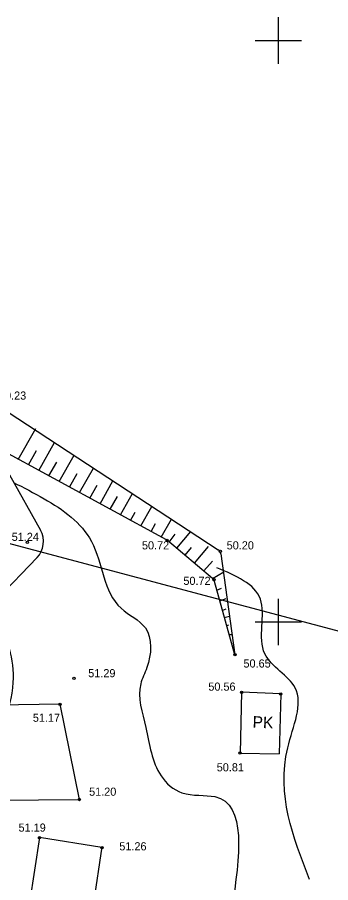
# Model space of a CAD drawing. Extents: x 640903 to 641355, y 6457484 to 6458007.
# Drawn here: x 641277.5 to 641304.5, y 6457527.6 to 6457602 of the extents above; entities that cross this region are included whole.
import ezdxf

# ---------------------------------------------------------------- set-up
doc = ezdxf.new("R2010")
doc.units = 0
for name, color, linetype in [('HALJASTUS', 7, 'Continuous'), ('HOONE', 7, 'Continuous'), ('HORISONTAAL', 7, 'Continuous'), ('KORGUS', 7, 'Continuous'), ('MOOTKORG_MUU', 7, 'Continuous'), ('MPOHULIIN', 7, 'Continuous'), ('RELJEEF', 7, 'Continuous'), ('TEE', 7, 'Continuous'), ('VORK', 7, 'Continuous')]:
    doc.layers.add(name, color=color, linetype=linetype)

msp = doc.modelspace()

# ---------------------------------------------------------------- linework, layer by layer
at = {"layer": 'HALJASTUS'}
for p, q in [((641281.22002, 6457542.922620001), (641251.5784902094, 6457542.524756078)), ((641282.87902, 6457534.73472), (641281.22002, 6457542.922620001)), ((641265.4013200001, 6457534.61572), (641282.87902, 6457534.73472))]:
    msp.add_line(p, q, dxfattribs=at)
at = {"layer": 'HOONE'}
for p, q in [((641296.84102, 6457543.95372), (641296.7151200001, 6457538.73382)), ((641300.2075200002, 6457543.821220001), (641296.84102, 6457543.95372)), ((641300.20752, 6457543.821220002), (641300.08285666, 6457538.652592765)), ((641296.7151200001, 6457538.73382), (641300.08285666, 6457538.652592765)), ((641279.44812, 6457531.46522), (641278.04282, 6457522.17222)), ((641284.81712, 6457530.60502), (641279.44812, 6457531.46522)), ((641284.8242596005, 6457530.652232915), (641283.4189596006, 6457521.359232916))]:
    msp.add_line(p, q, dxfattribs=at)
at = {"layer": 'HORISONTAAL'}
for points in [[(641277.2071377746, 6457562.005014518), (641279.85, 6457560.600000001), (641283.92, 6457556.93), (641286.47, 6457551.18), (641288.56, 6457549.49), (641288.6900000001, 6457546.08), (641288.16, 6457544.68), (641288.6, 6457540.93), (641289.91, 6457536.7700000005), (641291.71, 6457535.3100000005), (641294.54, 6457534.98), (641296.02, 6457525.34)], [(641302.7000000001, 6457527.87), (641300.8200000001, 6457539.19), (641301.4500000001, 6457544.350000001), (641298.85, 6457547.26), (641298.46, 6457551.97), (641294.7000000001, 6457554.67)], [(641278.55, 6457525.5), (641277.55, 6457525.600000001), (641267.4, 6457533.21), (641263.96, 6457534.83), (641265.9400000001, 6457536.05), (641274.16, 6457538.5), (641277.1900000001, 6457544.79), (641275.9, 6457550.48), (641275.3804050412, 6457551.657697208)]]:
    msp.add_spline(points, degree=3, dxfattribs=at)
at = {"layer": 'KORGUS'}
for centre in [(641278.41082, 6457556.841820001), (641290.4248200001, 6457557.036020001), (641295.02422, 6457556.08252), (641294.4621200002, 6457553.63792), (641296.26272, 6457547.18672), (641296.26272, 6457547.18672), (641282.41142, 6457545.158220001), (641296.84102, 6457543.95372), (641300.2075200002, 6457543.821220001), (641281.22002, 6457542.922620001), (641296.7151200001, 6457538.73382), (641282.87902, 6457534.73472), (641279.44812, 6457531.46522), (641284.81712, 6457530.60502)]:
    msp.add_circle(centre, 0.1, dxfattribs=at)
at = {"layer": 'MPOHULIIN'}
msp.add_line((641324.81132, 6457543.95932), (641271.69932, 6457558.11562), dxfattribs=at)
at = {"layer": 'RELJEEF'}
for p, q in [((641275.3460171686, 6457568.965210507), (641294.8341828522, 6457556.206931246)), ((641277.6114591527, 6457563.964216626), (641279.1305472114, 6457566.6381035475)), ((641290.3804328078, 6457557.060165632), (641274.1956648962, 6457565.864314189)), ((641279.3868591138, 6457563.0404216675), (641280.7448585246, 6457565.43076161)), ((641278.5082692612, 6457563.518354722), (641279.2023356614, 6457564.740044972)), ((641281.1440388183, 6457562.084555556), (641282.421493905, 6457564.333122009)), ((641280.2654489661, 6457562.562488611), (641280.941295109, 6457563.752107708)), ((641282.0226286706, 6457561.6066225), (641282.6802545566, 6457562.764170442)), ((641282.9012185234, 6457561.128689445), (641284.0981292854, 6457563.23548241)), ((641284.6583982279, 6457560.172823334), (641285.7747646656, 6457562.137842808)), ((641283.779808375, 6457560.650756389), (641284.4192140042, 6457561.776233178)), ((641286.4155779319, 6457559.216957223), (641287.4514000459, 6457561.040203208)), ((641285.5369880799, 6457559.694890278), (641286.158173452, 6457560.788295912)), ((641288.1727576371, 6457558.261091112), (641289.1280354265, 6457559.942563606)), ((641287.2941677849, 6457558.739024167), (641287.68923719, 6457559.434422244)), ((641289.9299373416, 6457557.305225001), (641290.8046708065, 6457558.844924006)), ((641289.0513474892, 6457557.783158056), (641289.4453958393, 6457558.476758881)), ((641290.6228118683, 6457556.858662435), (641291.122514946, 6457557.558246744)), ((641292.4449648208, 6457557.771075935), (641291.2451489251, 6457556.34556853)), ((641294.3440033493, 6457553.737335993), (641290.4634787785, 6457557.003481821)), ((641291.9791487933, 6457555.745038433), (641292.5270187806, 6457556.407578884)), ((641293.9751105185, 6457556.483188462), (641292.7752946229, 6457555.057681058)), ((641295.0555409294, 6457555.857550501), (641296.26272, 6457547.18672)), ((641293.5924758725, 6457554.388701508), (641294.3491691042, 6457555.2167808935)), ((641294.3440033493, 6457553.737335993), (641295.3032512519, 6457554.318837135)), ((641296.26272, 6457547.18672), (641294.5036245071, 6457553.489217414)), ((641294.706099874, 6457552.746819967), (641295.1058623361, 6457552.903869506)), ((641294.9773672591, 6457551.833077197), (641295.519902029, 6457552.018681197)), ((641295.2200801824, 6457551.004997811), (641295.5056247984, 6457551.119215658)), ((641295.3557138749, 6457550.373230349), (641295.8021339272, 6457550.494981272)), ((641295.5805802598, 6457549.698631195), (641295.7568886103, 6457549.745933435)), ((641295.7733228755, 6457548.9276607325), (641296.0203410012, 6457548.9276607325))]:
    msp.add_line(p, q, dxfattribs=at)
for centre, start, end in [((641290.1415069101, 6457556.620945397), 49.91347339433963, 61.454806860210994), ((641294.5603173653, 6457555.788603988), 7.92594294950154, 56.78851287532284), ((641294.0220314809, 6457553.354799569), 15.594995395191937, 49.91347339433961)]:
    msp.add_arc(centre, 0.5, start, end, dxfattribs=at)
at = {"layer": 'TEE'}
for p, q in [((641276.8620397209, 6457562.651278078), (641279.5356040068, 6457557.901572237)), ((641279.2340881773, 6457555.533980799), (641275.616646457, 6457551.773588682))]:
    msp.add_line(p, q, dxfattribs=at)
msp.add_arc((641277.7927438226, 6457556.9205328), 2.0000000000233054, 316.110004545874, 29.374746892716367, dxfattribs=at)
at = {"layer": 'VORK'}
for p, q in [((641300, 6457602.0001775585), (641300, 6457597.9998224415)), ((641297.9998224418, 6457600), (641302.0001775583, 6457600)), ((641300, 6457552.0001775585), (641300, 6457547.9998224415)), ((641297.9998224418, 6457550), (641302.0001775583, 6457550))]:
    msp.add_line(p, q, dxfattribs=at)

# ---------------------------------------------------------------- texts
at = {"layer": 'HOONE'}
msp.add_text('PK', height=0.9999999999999999, rotation=357.7460940926579, dxfattribs=at).set_placement((641297.7760110192, 6457540.912434944))
at = {"layer": 'KORGUS'}
for s, p in [('50.23', (641275.9638813202, 6457569.123258037)), ('51.24', (641277.056089476, 6457556.971524362)), ('50.72', (641288.2672849548, 6457556.241626553)), ('50.20', (641295.5593805816, 6457556.241626553)), ('50.72', (641291.833023345, 6457553.1898684725)), ('50.65', (641297.0049501992, 6457546.082982905))]:
    msp.add_text(s, height=0.7000000000000001, dxfattribs=at).set_placement(p)
at = {"layer": 'MOOTKORG_MUU'}
for s, p in [('51.29', (641283.6444197069, 6457545.249710039)), ('50.56', (641293.9802424714, 6457544.0932543455)), ('51.17', (641278.8740399693, 6457541.418950553)), ('50.81', (641294.7030272802, 6457537.154520183)), ('51.20', (641283.7166981876, 6457535.058444236)), ('51.19', (641277.6448596341, 6457531.970769993)), ('51.26', (641286.3187234991, 6457530.36034298))]:
    msp.add_text(s, height=0.7000000000000001, dxfattribs=at).set_placement(p)

doc.saveas('drawing.dxf')
